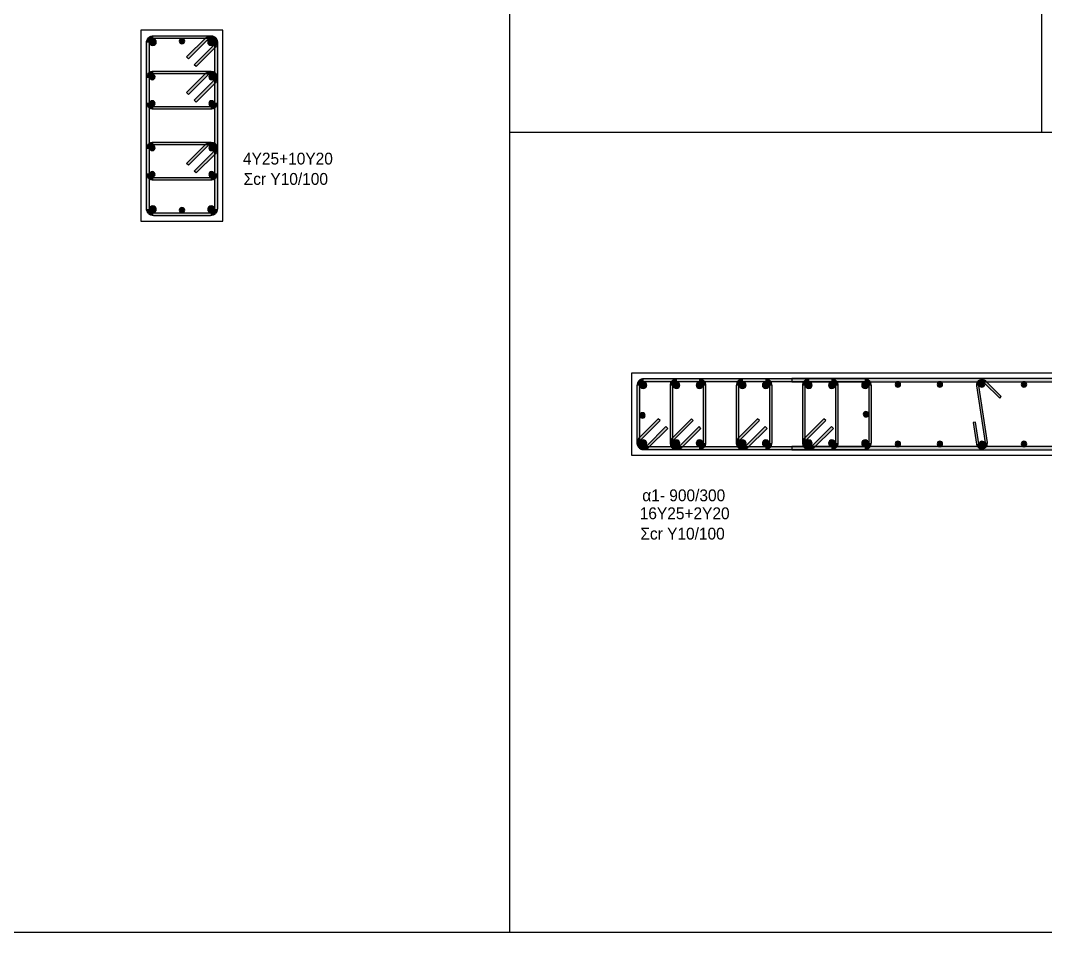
# Model space of a CAD drawing. Header units: millimetres. Extents: x -2171 to 1563, y -1758 to -1505.
# Drawn here: x -1226.59 to -1207.79, y -1630.29 to -1613.57 of the extents above; entities that cross this region are included whole.
import ezdxf

# ---------------------------------------------------------------- set-up
doc = ezdxf.new("R2010")
doc.units = ezdxf.units.MM
for name, color, linetype in [('-S_TEXT', 3, 'Continuous'), ('Col_Det', 7, 'Continuous'), ('Col_Det_Fill', 7, 'Continuous'), ('Geo_Col_Pro_1', 7, 'Continuous')]:
    doc.layers.add(name, color=color, linetype=linetype)
doc.styles.add('S1Arl22_b_934_161', font='arial.ttf', dxfattribs={"width": 0.933629, "height": 0.002175})

msp = doc.modelspace()

# ---------------------------------------------------------------- hatches: boundary and pattern name
at = {"layer": 'Col_Det_Fill'}
for color, points in [(252, [(-1224.2282, -1613.9779), (-1224.2782, -1613.9779, -0.4142136), (-1224.1532, -1613.8529), (-1224.1532, -1613.9029, 0.4142136)]), (252, [(-1224.2282, -1617.0279), (-1224.2782, -1617.0279), (-1224.2782, -1613.9779), (-1224.2282, -1613.9779)]), (12, [(-1224.0995, -1613.9691, 0.4142136), (-1224.162, -1613.9066, 0.4142136), (-1224.2245, -1613.9691, 0.4142136), (-1224.162, -1614.0316, 0.4142136)]), (252, [(-1224.1532, -1613.9029), (-1224.1532, -1613.8529), (-1223.1032, -1613.8529), (-1223.1032, -1613.9029)]), (12, [(-1223.5782, -1613.9529, 0.4142136), (-1223.6282, -1613.9029, 0.4142136), (-1223.6782, -1613.9529, 0.4142136), (-1223.6282, -1614.0029, 0.4142136)]), (252, [(-1223.5098, -1614.2784), (-1223.5451, -1614.2431), (-1223.1916, -1613.8895), (-1223.1562, -1613.9249)]), (252, [(-1223.1562, -1613.9249), (-1223.1916, -1613.8895, -0.6681786), (-1222.9782, -1613.9779), (-1223.0282, -1613.9779, 0.6681786)]), (12, [(-1223.0318, -1613.9691, 0.4142136), (-1223.0943, -1613.9066, 0.4142136), (-1223.1568, -1613.9691, 0.4142136), (-1223.0943, -1614.0316, 0.4142136)]), (252, [(-1223.1032, -1613.9029), (-1223.1032, -1613.8529, -0.6681786), (-1223.0148, -1614.0663), (-1223.0501, -1614.031, 0.6681786)]), (252, [(-1223.0282, -1613.9779), (-1222.9782, -1613.9779), (-1222.9782, -1617.0279), (-1223.0282, -1617.0279)]), (252, [(-1223.0501, -1614.031), (-1223.0148, -1614.0663), (-1223.3683, -1614.4199), (-1223.4037, -1614.3845)]), (252, [(-1224.2282, -1614.6279), (-1224.2782, -1614.6279, -0.4142136), (-1224.1532, -1614.5029), (-1224.1532, -1614.5529, 0.4142136)]), (252, [(-1224.1532, -1614.5529), (-1224.1532, -1614.5029), (-1223.1032, -1614.5029), (-1223.1032, -1614.5529)]), (252, [(-1223.5098, -1614.9284), (-1223.5451, -1614.8931), (-1223.1916, -1614.5395), (-1223.1562, -1614.5749)]), (252, [(-1223.1562, -1614.5749), (-1223.1916, -1614.5395, -0.6681786), (-1222.9782, -1614.6279), (-1223.0282, -1614.6279, 0.6681786)]), (252, [(-1223.1032, -1614.5529), (-1223.1032, -1614.5029, -0.6681786), (-1223.0148, -1614.7163), (-1223.0501, -1614.681, 0.6681786)]), (252, [(-1224.2282, -1615.0779), (-1224.2782, -1615.0779), (-1224.2782, -1614.6279), (-1224.2282, -1614.6279)]), (56, [(-1224.1208, -1614.6102, 0.4142136), (-1224.1708, -1614.5602, 0.4142136), (-1224.2208, -1614.6102, 0.4142136), (-1224.1708, -1614.6602, 0.4142136)]), (252, [(-1223.0501, -1614.681), (-1223.0148, -1614.7163), (-1223.3683, -1615.0699), (-1223.4037, -1615.0345)]), (56, [(-1223.0355, -1614.6102, 0.4142136), (-1223.0855, -1614.5602, 0.4142136), (-1223.1355, -1614.6102, 0.4142136), (-1223.0855, -1614.6602, 0.4142136)]), (252, [(-1223.0282, -1614.6279), (-1222.9782, -1614.6279), (-1222.9782, -1615.0779), (-1223.0282, -1615.0779)]), (252, [(-1224.1532, -1615.1529), (-1224.1532, -1615.2029, -0.4142136), (-1224.2782, -1615.0779), (-1224.2282, -1615.0779, 0.4142136)]), (56, [(-1224.1208, -1615.0956, 0.4142136), (-1224.1708, -1615.0456, 0.4142136), (-1224.2208, -1615.0956, 0.4142136), (-1224.1708, -1615.1456, 0.4142136)]), (56, [(-1223.0355, -1615.0956, 0.4142136), (-1223.0855, -1615.0456, 0.4142136), (-1223.1355, -1615.0956, 0.4142136), (-1223.0855, -1615.1456, 0.4142136)]), (252, [(-1223.0282, -1615.0779), (-1222.9782, -1615.0779, -0.4142136), (-1223.1032, -1615.2029), (-1223.1032, -1615.1529, 0.4142136)]), (252, [(-1223.1032, -1615.1529), (-1223.1032, -1615.2029), (-1224.1532, -1615.2029), (-1224.1532, -1615.1529)]), (252, [(-1224.2282, -1615.9279), (-1224.2782, -1615.9279, -0.4142136), (-1224.1532, -1615.8029), (-1224.1532, -1615.8529, 0.4142136)]), (56, [(-1224.1208, -1615.9102, 0.4142136), (-1224.1708, -1615.8602, 0.4142136), (-1224.2208, -1615.9102, 0.4142136), (-1224.1708, -1615.9602, 0.4142136)]), (252, [(-1224.1532, -1615.8529), (-1224.1532, -1615.8029), (-1223.1032, -1615.8029), (-1223.1032, -1615.8529)]), (252, [(-1223.5098, -1616.2284), (-1223.5451, -1616.1931), (-1223.1916, -1615.8395), (-1223.1562, -1615.8749)]), (252, [(-1223.1562, -1615.8749), (-1223.1916, -1615.8395, -0.6681786), (-1222.9782, -1615.9279), (-1223.0282, -1615.9279, 0.6681786)]), (56, [(-1223.0355, -1615.9102, 0.4142136), (-1223.0855, -1615.8602, 0.4142136), (-1223.1355, -1615.9102, 0.4142136), (-1223.0855, -1615.9602, 0.4142136)]), (252, [(-1223.1032, -1615.8529), (-1223.1032, -1615.8029, -0.6681786), (-1223.0148, -1616.0163), (-1223.0501, -1615.981, 0.6681786)]), (252, [(-1224.2282, -1616.3779), (-1224.2782, -1616.3779), (-1224.2782, -1615.9279), (-1224.2282, -1615.9279)]), (252, [(-1223.0501, -1615.981), (-1223.0148, -1616.0163), (-1223.3683, -1616.3699), (-1223.4037, -1616.3345)]), (252, [(-1223.0282, -1615.9279), (-1222.9782, -1615.9279), (-1222.9782, -1616.3779), (-1223.0282, -1616.3779)]), (252, [(-1224.1532, -1616.4529), (-1224.1532, -1616.5029, -0.4142136), (-1224.2782, -1616.3779), (-1224.2282, -1616.3779, 0.4142136)]), (56, [(-1224.1208, -1616.3956, 0.4142136), (-1224.1708, -1616.3456, 0.4142136), (-1224.2208, -1616.3956, 0.4142136), (-1224.1708, -1616.4456, 0.4142136)]), (56, [(-1223.0355, -1616.3956, 0.4142136), (-1223.0855, -1616.3456, 0.4142136), (-1223.1355, -1616.3956, 0.4142136), (-1223.0855, -1616.4456, 0.4142136)]), (252, [(-1223.0282, -1616.3779), (-1222.9782, -1616.3779, -0.4142136), (-1223.1032, -1616.5029), (-1223.1032, -1616.4529, 0.4142136)]), (252, [(-1223.1032, -1616.4529), (-1223.1032, -1616.5029), (-1224.1532, -1616.5029), (-1224.1532, -1616.4529)]), (12, [(-1224.0995, -1617.0368, 0.4142136), (-1224.162, -1616.9743, 0.4142136), (-1224.2245, -1617.0368, 0.4142136), (-1224.162, -1617.0993, 0.4142136)]), (12, [(-1223.0318, -1617.0368, 0.4142136), (-1223.0943, -1616.9743, 0.4142136), (-1223.1568, -1617.0368, 0.4142136), (-1223.0943, -1617.0993, 0.4142136)]), (252, [(-1224.1532, -1617.1029), (-1224.1532, -1617.1529, -0.4142136), (-1224.2782, -1617.0279), (-1224.2282, -1617.0279, 0.4142136)]), (252, [(-1223.1032, -1617.1029), (-1223.1032, -1617.1529), (-1224.1532, -1617.1529), (-1224.1532, -1617.1029)]), (12, [(-1223.5782, -1617.0529, 0.4142136), (-1223.6282, -1617.0029, 0.4142136), (-1223.6782, -1617.0529, 0.4142136), (-1223.6282, -1617.1029, 0.4142136)]), (252, [(-1223.0282, -1617.0279), (-1222.9782, -1617.0279, -0.4142136), (-1223.1032, -1617.1529), (-1223.1032, -1617.1029, 0.4142136)]), (252, [(-1215.1579, -1620.1923), (-1215.1579, -1620.1423, 0.4142136), (-1215.2829, -1620.2673), (-1215.2329, -1620.2673, -0.4142136)]), (252, [(-1211.1079, -1620.1923), (-1211.1079, -1620.1423), (-1215.1579, -1620.1423), (-1215.1579, -1620.1923)]), (252, [(-1214.5507, -1620.1923), (-1214.5507, -1620.1423, 0.4142136), (-1214.6757, -1620.2673), (-1214.6257, -1620.2673, -0.4142136)]), (252, [(-1214.1436, -1620.1923), (-1214.1436, -1620.1423), (-1214.5507, -1620.1423), (-1214.5507, -1620.1923)]), (252, [(-1214.0686, -1620.2673), (-1214.0186, -1620.2673, 0.4142136), (-1214.1436, -1620.1423), (-1214.1436, -1620.1923, -0.4142136)]), (252, [(-1213.3365, -1620.1923), (-1213.3365, -1620.1423, 0.4142136), (-1213.4615, -1620.2673), (-1213.4115, -1620.2673, -0.4142136)]), (252, [(-1212.9293, -1620.1923), (-1212.9293, -1620.1423), (-1213.3365, -1620.1423), (-1213.3365, -1620.1923)]), (252, [(-1212.8543, -1620.2673), (-1212.8043, -1620.2673, 0.4142136), (-1212.9293, -1620.1423), (-1212.9293, -1620.1923, -0.4142136)]), (252, [(-1200.0702, -1620.1973), (-1200.0702, -1620.1373), (-1212.4448, -1620.1373), (-1212.4448, -1620.1973)]), (252, [(-1212.1222, -1620.1923), (-1212.1222, -1620.1423, 0.4142136), (-1212.2472, -1620.2673), (-1212.1972, -1620.2673, -0.4142136)]), (252, [(-1211.715, -1620.1923), (-1211.715, -1620.1423), (-1212.1222, -1620.1423), (-1212.1222, -1620.1923)]), (252, [(-1211.64, -1620.2673), (-1211.59, -1620.2673, 0.4142136), (-1211.715, -1620.1423), (-1211.715, -1620.1923, -0.4142136)]), (252, [(-1211.0329, -1620.2673), (-1210.9829, -1620.2673, 0.4142136), (-1211.1079, -1620.1423), (-1211.1079, -1620.1923, -0.4142136)]), (252, [(-1209.0542, -1620.2723), (-1209.0147, -1620.2663, -0.7238783), (-1208.9129, -1620.2149), (-1208.8846, -1620.1866, 0.7238783)]), (252, [(-1208.8846, -1620.1866), (-1208.9129, -1620.2149), (-1208.6301, -1620.4977), (-1208.6018, -1620.4694)]), (252, [(-1215.2329, -1620.2673), (-1215.2829, -1620.2673), (-1215.2829, -1621.3173), (-1215.2329, -1621.3173)]), (12, [(-1215.2292, -1620.2585, 0.4142136), (-1215.1667, -1620.321, 0.4142136), (-1215.1042, -1620.2585, 0.4142136), (-1215.1667, -1620.196, 0.4142136)]), (252, [(-1214.6257, -1620.2673), (-1214.6757, -1620.2673), (-1214.6757, -1621.3173), (-1214.6257, -1621.3173)]), (56, [(-1214.6221, -1620.2585, 0.4142136), (-1214.5596, -1620.321, 0.4142136), (-1214.4971, -1620.2585, 0.4142136), (-1214.5596, -1620.196, 0.4142136)]), (56, [(-1214.1973, -1620.2585, 0.4142136), (-1214.1348, -1620.321, 0.4142136), (-1214.0723, -1620.2585, 0.4142136), (-1214.1348, -1620.196, 0.4142136)]), (252, [(-1214.0686, -1621.3173), (-1214.0186, -1621.3173), (-1214.0186, -1620.2673), (-1214.0686, -1620.2673)]), (252, [(-1213.4115, -1620.2673), (-1213.4615, -1620.2673), (-1213.4615, -1621.3173), (-1213.4115, -1621.3173)]), (56, [(-1213.4078, -1620.2585, 0.4142136), (-1213.3453, -1620.321, 0.4142136), (-1213.2828, -1620.2585, 0.4142136), (-1213.3453, -1620.196, 0.4142136)]), (56, [(-1212.983, -1620.2585, 0.4142136), (-1212.9205, -1620.321, 0.4142136), (-1212.858, -1620.2585, 0.4142136), (-1212.9205, -1620.196, 0.4142136)]), (252, [(-1212.8543, -1621.3173), (-1212.8043, -1621.3173), (-1212.8043, -1620.2673), (-1212.8543, -1620.2673)]), (252, [(-1212.1972, -1620.2673), (-1212.2472, -1620.2673), (-1212.2472, -1621.3173), (-1212.1972, -1621.3173)]), (56, [(-1212.1935, -1620.2585, 0.4142136), (-1212.131, -1620.321, 0.4142136), (-1212.0685, -1620.2585, 0.4142136), (-1212.131, -1620.196, 0.4142136)]), (56, [(-1211.7687, -1620.2585, 0.4142136), (-1211.7062, -1620.321, 0.4142136), (-1211.6437, -1620.2585, 0.4142136), (-1211.7062, -1620.196, 0.4142136)]), (252, [(-1211.64, -1621.3173), (-1211.59, -1621.3173), (-1211.59, -1620.2673), (-1211.64, -1620.2673)]), (12, [(-1211.1615, -1620.2585, 0.4142136), (-1211.099, -1620.321, 0.4142136), (-1211.0365, -1620.2585, 0.4142136), (-1211.099, -1620.196, 0.4142136)]), (252, [(-1211.0329, -1621.3173), (-1210.9829, -1621.3173), (-1210.9829, -1620.2673), (-1211.0329, -1620.2673)]), (133, [(-1210.547, -1620.2473, 0.4142136), (-1210.497, -1620.2973, 0.4142136), (-1210.447, -1620.2473, 0.4142136), (-1210.497, -1620.1973, 0.4142136)]), (133, [(-1209.7762, -1620.2473, 0.4142136), (-1209.7262, -1620.2973, 0.4142136), (-1209.6762, -1620.2473, 0.4142136), (-1209.7262, -1620.1973, 0.4142136)]), (252, [(-1208.896, -1621.3183), (-1208.8565, -1621.3123), (-1209.0147, -1620.2663), (-1209.0542, -1620.2723)]), (133, [(-1209.0054, -1620.2473, 0.4142136), (-1208.9554, -1620.2973, 0.4142136), (-1208.9054, -1620.2473, 0.4142136), (-1208.9554, -1620.1973, 0.4142136)]), (133, [(-1208.2345, -1620.2473, 0.4142136), (-1208.1845, -1620.2973, 0.4142136), (-1208.1345, -1620.2473, 0.4142136), (-1208.1845, -1620.1973, 0.4142136)]), (133, [(-1211.1329, -1620.7923, 0.4142136), (-1211.0829, -1620.8423, 0.4142136), (-1211.0329, -1620.7923, 0.4142136), (-1211.0829, -1620.7423, 0.4142136)]), (252, [(-1214.8574, -1620.9107), (-1214.8927, -1620.8754), (-1215.2463, -1621.2289), (-1215.2109, -1621.2643)]), (133, [(-1215.2329, -1620.8151, 0.4142136), (-1215.1829, -1620.8651, 0.4142136), (-1215.1329, -1620.8151, 0.4142136), (-1215.1829, -1620.7651, 0.4142136)]), (252, [(-1214.2502, -1620.9107), (-1214.2856, -1620.8754), (-1214.6391, -1621.2289), (-1214.6038, -1621.2643)]), (252, [(-1213.0359, -1620.9107), (-1213.0713, -1620.8754), (-1213.4248, -1621.2289), (-1213.3895, -1621.2643)]), (252, [(-1211.8217, -1620.9107), (-1211.857, -1620.8754), (-1212.2106, -1621.2289), (-1212.1752, -1621.2643)]), (252, [(-1215.1049, -1621.3703), (-1215.0695, -1621.4057), (-1214.7159, -1621.0521), (-1214.7513, -1621.0168)]), (252, [(-1214.4977, -1621.3703), (-1214.4624, -1621.4057), (-1214.1088, -1621.0521), (-1214.1442, -1621.0168)]), (252, [(-1213.2834, -1621.3703), (-1213.2481, -1621.4057), (-1212.8945, -1621.0521), (-1212.9299, -1621.0168)]), (252, [(-1212.0691, -1621.3703), (-1212.0338, -1621.4057), (-1211.6802, -1621.0521), (-1211.7156, -1621.0168)]), (252, [(-1209.0745, -1620.9408), (-1209.114, -1620.9467), (-1209.0542, -1621.3423), (-1209.0147, -1621.3363)]), (252, [(-1215.2109, -1621.2643), (-1215.2463, -1621.2289, 0.6681786), (-1215.1579, -1621.4423), (-1215.1579, -1621.3923, -0.6681786)]), (12, [(-1215.2292, -1621.3261, 0.4142136), (-1215.1667, -1621.3886, 0.4142136), (-1215.1042, -1621.3261, 0.4142136), (-1215.1667, -1621.2636, 0.4142136)]), (252, [(-1214.6038, -1621.2643), (-1214.6391, -1621.2289, 0.6681786), (-1214.5507, -1621.4423), (-1214.5507, -1621.3923, -0.6681786)]), (56, [(-1214.6221, -1621.3261, 0.4142136), (-1214.5596, -1621.3886, 0.4142136), (-1214.4971, -1621.3261, 0.4142136), (-1214.5596, -1621.2636, 0.4142136)]), (56, [(-1214.1973, -1621.3261, 0.4142136), (-1214.1348, -1621.3886, 0.4142136), (-1214.0723, -1621.3261, 0.4142136), (-1214.1348, -1621.2636, 0.4142136)]), (252, [(-1213.3895, -1621.2643), (-1213.4248, -1621.2289, 0.6681786), (-1213.3365, -1621.4423), (-1213.3365, -1621.3923, -0.6681786)]), (56, [(-1213.4078, -1621.3261, 0.4142136), (-1213.3453, -1621.3886, 0.4142136), (-1213.2828, -1621.3261, 0.4142136), (-1213.3453, -1621.2636, 0.4142136)]), (56, [(-1212.983, -1621.3261, 0.4142136), (-1212.9205, -1621.3886, 0.4142136), (-1212.858, -1621.3261, 0.4142136), (-1212.9205, -1621.2636, 0.4142136)]), (252, [(-1212.1752, -1621.2643), (-1212.2106, -1621.2289, 0.6681786), (-1212.1222, -1621.4423), (-1212.1222, -1621.3923, -0.6681786)]), (56, [(-1212.1935, -1621.3261, 0.4142136), (-1212.131, -1621.3886, 0.4142136), (-1212.0685, -1621.3261, 0.4142136), (-1212.131, -1621.2636, 0.4142136)]), (56, [(-1211.7687, -1621.3261, 0.4142136), (-1211.7062, -1621.3886, 0.4142136), (-1211.6437, -1621.3261, 0.4142136), (-1211.7062, -1621.2636, 0.4142136)]), (12, [(-1211.1615, -1621.3261, 0.4142136), (-1211.099, -1621.3886, 0.4142136), (-1211.0365, -1621.3261, 0.4142136), (-1211.099, -1621.2636, 0.4142136)]), (133, [(-1210.547, -1621.3373, 0.4142136), (-1210.497, -1621.3873, 0.4142136), (-1210.447, -1621.3373, 0.4142136), (-1210.497, -1621.2873, 0.4142136)]), (133, [(-1209.7762, -1621.3373, 0.4142136), (-1209.7262, -1621.3873, 0.4142136), (-1209.6762, -1621.3373, 0.4142136), (-1209.7262, -1621.2873, 0.4142136)]), (252, [(-1209.0147, -1621.3363), (-1209.0542, -1621.3423, 1), (-1208.8565, -1621.3123), (-1208.896, -1621.3183, -1)]), (133, [(-1209.0054, -1621.3373, 0.4142136), (-1208.9554, -1621.3873, 0.4142136), (-1208.9054, -1621.3373, 0.4142136), (-1208.9554, -1621.2873, 0.4142136)]), (133, [(-1208.2345, -1621.3373, 0.4142136), (-1208.1845, -1621.3873, 0.4142136), (-1208.1345, -1621.3373, 0.4142136), (-1208.1845, -1621.2873, 0.4142136)]), (252, [(-1215.2329, -1621.3173), (-1215.2829, -1621.3173, 0.6681786), (-1215.0695, -1621.4057), (-1215.1049, -1621.3703, -0.6681786)]), (252, [(-1215.1579, -1621.3923), (-1215.1579, -1621.4423), (-1211.1079, -1621.4423), (-1211.1079, -1621.3923)]), (252, [(-1214.6257, -1621.3173), (-1214.6757, -1621.3173, 0.6681786), (-1214.4624, -1621.4057), (-1214.4977, -1621.3703, -0.6681786)]), (252, [(-1214.5507, -1621.3923), (-1214.5507, -1621.4423), (-1214.1436, -1621.4423), (-1214.1436, -1621.3923)]), (252, [(-1214.1436, -1621.3923), (-1214.1436, -1621.4423, 0.4142136), (-1214.0186, -1621.3173), (-1214.0686, -1621.3173, -0.4142136)]), (252, [(-1213.4115, -1621.3173), (-1213.4615, -1621.3173, 0.6681786), (-1213.2481, -1621.4057), (-1213.2834, -1621.3703, -0.6681786)]), (252, [(-1213.3365, -1621.3923), (-1213.3365, -1621.4423), (-1212.9293, -1621.4423), (-1212.9293, -1621.3923)]), (252, [(-1212.9293, -1621.3923), (-1212.9293, -1621.4423, 0.4142136), (-1212.8043, -1621.3173), (-1212.8543, -1621.3173, -0.4142136)]), (252, [(-1212.4448, -1621.3873), (-1212.4448, -1621.4473), (-1200.0702, -1621.4473), (-1200.0702, -1621.3873)]), (252, [(-1212.1972, -1621.3173), (-1212.2472, -1621.3173, 0.6681786), (-1212.0338, -1621.4057), (-1212.0691, -1621.3703, -0.6681786)]), (252, [(-1212.1222, -1621.3923), (-1212.1222, -1621.4423), (-1211.715, -1621.4423), (-1211.715, -1621.3923)]), (252, [(-1211.715, -1621.3923), (-1211.715, -1621.4423, 0.4142136), (-1211.59, -1621.3173), (-1211.64, -1621.3173, -0.4142136)]), (252, [(-1211.1079, -1621.3923), (-1211.1079, -1621.4423, 0.4142136), (-1210.9829, -1621.3173), (-1211.0329, -1621.3173, -0.4142136)])]:
    msp.add_hatch(color=color, dxfattribs=at).paths.add_polyline_path(points)

# ---------------------------------------------------------------- linework, layer by layer
at = {"layer": '-S_TEXT', "ltscale": 5}
msp.add_lwpolyline([(-1247.144, -1590.2497), (-1188.9965, -1590.2497), (-1188.9965, -1630.2944), (-1247.144, -1630.2944)], close=True, dxfattribs=at)
at = {"layer": 'Col_Det', "color": 7}
for points in [[(-1222.8757, -1613.7504), (-1224.3807, -1613.7504)], [(-1224.3807, -1613.7504), (-1224.3807, -1617.2554)], [(-1222.8757, -1617.2554), (-1222.8757, -1613.7504)], [(-1224.2782, -1617.0279), (-1224.2782, -1613.9779)], [(-1224.2282, -1613.9779), (-1224.2282, -1617.0279)], [(-1224.1532, -1613.8529), (-1223.1032, -1613.8529)], [(-1223.1032, -1613.9029), (-1224.1532, -1613.9029)], [(-1223.5451, -1614.2431), (-1223.1916, -1613.8895)], [(-1223.1562, -1613.9249), (-1223.5098, -1614.2784)], [(-1223.0282, -1617.0279), (-1223.0282, -1613.9779)], [(-1222.9782, -1613.9779), (-1222.9782, -1617.0279)], [(-1223.4037, -1614.3845), (-1223.0501, -1614.031)], [(-1223.0148, -1614.0663), (-1223.3683, -1614.4199)], [(-1223.5098, -1614.2784), (-1223.5451, -1614.2431)], [(-1224.1532, -1614.5029), (-1223.1032, -1614.5029)], [(-1223.5451, -1614.8931), (-1223.1916, -1614.5395)], [(-1223.3683, -1614.4199), (-1223.4037, -1614.3845)], [(-1224.2782, -1615.0779), (-1224.2782, -1614.6279)], [(-1224.2282, -1614.6279), (-1224.2282, -1615.0779)], [(-1223.1032, -1614.5529), (-1224.1532, -1614.5529)], [(-1223.1562, -1614.5749), (-1223.5098, -1614.9284)], [(-1223.4037, -1615.0345), (-1223.0501, -1614.681)], [(-1223.0148, -1614.7163), (-1223.3683, -1615.0699)], [(-1223.0282, -1615.0779), (-1223.0282, -1614.6279)], [(-1222.9782, -1614.6279), (-1222.9782, -1615.0779)], [(-1223.5098, -1614.9284), (-1223.5451, -1614.8931)], [(-1223.3683, -1615.0699), (-1223.4037, -1615.0345)], [(-1224.1532, -1615.1529), (-1223.1032, -1615.1529)], [(-1223.1032, -1615.2029), (-1224.1532, -1615.2029)], [(-1224.1532, -1615.8029), (-1223.1032, -1615.8029)], [(-1223.1032, -1615.8529), (-1224.1532, -1615.8529)], [(-1223.5451, -1616.1931), (-1223.1916, -1615.8395)], [(-1224.2782, -1616.3779), (-1224.2782, -1615.9279)], [(-1224.2282, -1615.9279), (-1224.2282, -1616.3779)], [(-1223.1562, -1615.8749), (-1223.5098, -1616.2284)], [(-1223.4037, -1616.3345), (-1223.0501, -1615.981)], [(-1223.0148, -1616.0163), (-1223.3683, -1616.3699)], [(-1223.0282, -1616.3779), (-1223.0282, -1615.9279)], [(-1222.9782, -1615.9279), (-1222.9782, -1616.3779)], [(-1223.5098, -1616.2284), (-1223.5451, -1616.1931)], [(-1223.3683, -1616.3699), (-1223.4037, -1616.3345)], [(-1224.1532, -1616.4529), (-1223.1032, -1616.4529)], [(-1223.1032, -1616.5029), (-1224.1532, -1616.5029)], [(-1224.1532, -1617.1029), (-1223.1032, -1617.1029)], [(-1223.1032, -1617.1529), (-1224.1532, -1617.1529)], [(-1224.3807, -1617.2554), (-1222.8757, -1617.2554)], [(-1197.1321, -1620.0423), (-1215.3829, -1620.0423)], [(-1215.3829, -1620.0423), (-1215.3829, -1621.5423)], [(-1211.1079, -1620.1423), (-1215.1579, -1620.1423)], [(-1214.1436, -1620.1423), (-1214.5507, -1620.1423)], [(-1212.9293, -1620.1423), (-1213.3365, -1620.1423)], [(-1200.0702, -1620.1373), (-1212.4448, -1620.1373)], [(-1212.4448, -1620.1373), (-1212.4448, -1620.1973)], [(-1211.715, -1620.1423), (-1212.1222, -1620.1423)], [(-1208.6018, -1620.4694), (-1208.8846, -1620.1866)], [(-1215.2829, -1620.2673), (-1215.2829, -1621.3173)], [(-1215.2329, -1621.3173), (-1215.2329, -1620.2673)], [(-1215.1579, -1620.1923), (-1211.1079, -1620.1923)], [(-1214.6757, -1620.2673), (-1214.6757, -1621.3173)], [(-1214.6257, -1621.3173), (-1214.6257, -1620.2673)], [(-1214.5507, -1620.1923), (-1214.1436, -1620.1923)], [(-1214.0686, -1620.2673), (-1214.0686, -1621.3173)], [(-1214.0186, -1621.3173), (-1214.0186, -1620.2673)], [(-1213.4615, -1620.2673), (-1213.4615, -1621.3173)], [(-1213.4115, -1621.3173), (-1213.4115, -1620.2673)], [(-1213.3365, -1620.1923), (-1212.9293, -1620.1923)], [(-1212.8543, -1620.2673), (-1212.8543, -1621.3173)], [(-1212.8043, -1621.3173), (-1212.8043, -1620.2673)], [(-1212.4448, -1620.1973), (-1200.0702, -1620.1973)], [(-1212.2472, -1620.2673), (-1212.2472, -1621.3173)], [(-1212.1972, -1621.3173), (-1212.1972, -1620.2673)], [(-1212.1222, -1620.1923), (-1211.715, -1620.1923)], [(-1211.64, -1620.2673), (-1211.64, -1621.3173)], [(-1211.59, -1621.3173), (-1211.59, -1620.2673)], [(-1211.0329, -1620.2673), (-1211.0329, -1621.3173)], [(-1210.9829, -1621.3173), (-1210.9829, -1620.2673)], [(-1209.0542, -1620.2723), (-1208.896, -1621.3183)], [(-1208.8565, -1621.3123), (-1209.0147, -1620.2663)], [(-1208.9129, -1620.2149), (-1208.6301, -1620.4977)], [(-1208.6301, -1620.4977), (-1208.6018, -1620.4694)], [(-1214.8927, -1620.8754), (-1215.2463, -1621.2289)], [(-1215.2109, -1621.2643), (-1214.8574, -1620.9107)], [(-1214.8574, -1620.9107), (-1214.8927, -1620.8754)], [(-1214.2856, -1620.8754), (-1214.6391, -1621.2289)], [(-1214.6038, -1621.2643), (-1214.2502, -1620.9107)], [(-1214.2502, -1620.9107), (-1214.2856, -1620.8754)], [(-1213.0713, -1620.8754), (-1213.4248, -1621.2289)], [(-1213.3895, -1621.2643), (-1213.0359, -1620.9107)], [(-1213.0359, -1620.9107), (-1213.0713, -1620.8754)], [(-1211.857, -1620.8754), (-1212.2106, -1621.2289)], [(-1212.1752, -1621.2643), (-1211.8217, -1620.9107)], [(-1211.8217, -1620.9107), (-1211.857, -1620.8754)], [(-1214.7513, -1621.0168), (-1215.1049, -1621.3703)], [(-1215.0695, -1621.4057), (-1214.7159, -1621.0521)], [(-1214.7159, -1621.0521), (-1214.7513, -1621.0168)], [(-1214.1442, -1621.0168), (-1214.4977, -1621.3703)], [(-1214.4624, -1621.4057), (-1214.1088, -1621.0521)], [(-1214.1088, -1621.0521), (-1214.1442, -1621.0168)], [(-1212.9299, -1621.0168), (-1213.2834, -1621.3703)], [(-1213.2481, -1621.4057), (-1212.8945, -1621.0521)], [(-1212.8945, -1621.0521), (-1212.9299, -1621.0168)], [(-1211.7156, -1621.0168), (-1212.0691, -1621.3703)], [(-1212.0338, -1621.4057), (-1211.6802, -1621.0521)], [(-1211.6802, -1621.0521), (-1211.7156, -1621.0168)], [(-1209.0745, -1620.9408), (-1209.114, -1620.9467)], [(-1209.114, -1620.9467), (-1209.0542, -1621.3423)], [(-1209.0147, -1621.3363), (-1209.0745, -1620.9408)], [(-1211.1079, -1621.3923), (-1215.1579, -1621.3923)], [(-1215.1579, -1621.4423), (-1211.1079, -1621.4423)], [(-1214.1436, -1621.3923), (-1214.5507, -1621.3923)], [(-1214.5507, -1621.4423), (-1214.1436, -1621.4423)], [(-1212.9293, -1621.3923), (-1213.3365, -1621.3923)], [(-1213.3365, -1621.4423), (-1212.9293, -1621.4423)], [(-1212.4448, -1621.3873), (-1212.4448, -1621.4473)], [(-1200.0702, -1621.3873), (-1212.4448, -1621.3873)], [(-1212.4448, -1621.4473), (-1200.0702, -1621.4473)], [(-1211.715, -1621.3923), (-1212.1222, -1621.3923)], [(-1212.1222, -1621.4423), (-1211.715, -1621.4423)], [(-1215.3829, -1621.5423), (-1197.1321, -1621.5423)]]:
    msp.add_lwpolyline(points, dxfattribs=at)
for points in [[(-1224.2782, -1613.9779, -0.4142136), (-1224.1532, -1613.8529)], [(-1224.1532, -1613.9029, 0.4142136), (-1224.2282, -1613.9779, 0.4142136)], [(-1224.162, -1613.9066, 0.4142136), (-1224.2245, -1613.9691, 0.4142136)], [(-1224.2245, -1613.9691, 0.4142136), (-1224.162, -1614.0316, 0.4142136)], [(-1224.0995, -1613.9691, 0.4142136), (-1224.162, -1613.9066, 0.4142136)], [(-1224.162, -1614.0316, 0.4142136), (-1224.0995, -1613.9691, 0.4142136)], [(-1223.6282, -1613.9029, 0.4142136), (-1223.6782, -1613.9529, 0.4142136)], [(-1223.6782, -1613.9529, 0.4142136), (-1223.6282, -1614.0029, 0.4142136)], [(-1223.5782, -1613.9529, 0.4142136), (-1223.6282, -1613.9029, 0.4142136)], [(-1223.6282, -1614.0029, 0.4142136), (-1223.5782, -1613.9529, 0.4142136)], [(-1223.1916, -1613.8895, -0.6681786), (-1222.9782, -1613.9779)], [(-1223.0943, -1613.9066, 0.4142136), (-1223.1568, -1613.9691, 0.4142136)], [(-1223.1568, -1613.9691, 0.4142136), (-1223.0943, -1614.0316, 0.4142136)], [(-1223.0282, -1613.9779, 0.6681786), (-1223.1562, -1613.9249, 0.6681786)], [(-1223.1032, -1613.8529, -0.6681786), (-1223.0148, -1614.0663)], [(-1223.0501, -1614.031, 0.6681786), (-1223.1032, -1613.9029, 0.6681786)], [(-1223.0318, -1613.9691, 0.4142136), (-1223.0943, -1613.9066, 0.4142136)], [(-1223.0943, -1614.0316, 0.4142136), (-1223.0318, -1613.9691, 0.4142136)], [(-1224.2782, -1614.6279, -0.4142136), (-1224.1532, -1614.5029)], [(-1223.1916, -1614.5395, -0.6681786), (-1222.9782, -1614.6279)], [(-1223.1032, -1614.5029, -0.6681786), (-1223.0148, -1614.7163)], [(-1224.1532, -1614.5529, 0.4142136), (-1224.2282, -1614.6279, 0.4142136)], [(-1224.1708, -1614.5602, 0.4142136), (-1224.2208, -1614.6102, 0.4142136)], [(-1224.2208, -1614.6102, 0.4142136), (-1224.1708, -1614.6602, 0.4142136)], [(-1224.1208, -1614.6102, 0.4142136), (-1224.1708, -1614.5602, 0.4142136)], [(-1224.1708, -1614.6602, 0.4142136), (-1224.1208, -1614.6102, 0.4142136)], [(-1223.0282, -1614.6279, 0.6681786), (-1223.1562, -1614.5749, 0.6681786)], [(-1223.0855, -1614.5602, 0.4142136), (-1223.1355, -1614.6102, 0.4142136)], [(-1223.1355, -1614.6102, 0.4142136), (-1223.0855, -1614.6602, 0.4142136)], [(-1223.0501, -1614.681, 0.6681786), (-1223.1032, -1614.5529, 0.6681786)], [(-1223.0355, -1614.6102, 0.4142136), (-1223.0855, -1614.5602, 0.4142136)], [(-1223.0855, -1614.6602, 0.4142136), (-1223.0355, -1614.6102, 0.4142136)], [(-1224.1532, -1615.2029, -0.4142136), (-1224.2782, -1615.0779)], [(-1224.2282, -1615.0779, 0.4142136), (-1224.1532, -1615.1529, 0.4142136)], [(-1224.1708, -1615.0456, 0.4142136), (-1224.2208, -1615.0956, 0.4142136)], [(-1224.2208, -1615.0956, 0.4142136), (-1224.1708, -1615.1456, 0.4142136)], [(-1224.1208, -1615.0956, 0.4142136), (-1224.1708, -1615.0456, 0.4142136)], [(-1224.1708, -1615.1456, 0.4142136), (-1224.1208, -1615.0956, 0.4142136)], [(-1223.0855, -1615.0456, 0.4142136), (-1223.1355, -1615.0956, 0.4142136)], [(-1223.1355, -1615.0956, 0.4142136), (-1223.0855, -1615.1456, 0.4142136)], [(-1222.9782, -1615.0779, -0.4142136), (-1223.1032, -1615.2029)], [(-1223.1032, -1615.1529, 0.4142136), (-1223.0282, -1615.0779, 0.4142136)], [(-1223.0355, -1615.0956, 0.4142136), (-1223.0855, -1615.0456, 0.4142136)], [(-1223.0855, -1615.1456, 0.4142136), (-1223.0355, -1615.0956, 0.4142136)], [(-1224.2782, -1615.9279, -0.4142136), (-1224.1532, -1615.8029)], [(-1224.1532, -1615.8529, 0.4142136), (-1224.2282, -1615.9279, 0.4142136)], [(-1224.1708, -1615.8602, 0.4142136), (-1224.2208, -1615.9102, 0.4142136)], [(-1224.1208, -1615.9102, 0.4142136), (-1224.1708, -1615.8602, 0.4142136)], [(-1223.1916, -1615.8395, -0.6681786), (-1222.9782, -1615.9279)], [(-1223.0282, -1615.9279, 0.6681786), (-1223.1562, -1615.8749, 0.6681786)], [(-1223.0855, -1615.8602, 0.4142136), (-1223.1355, -1615.9102, 0.4142136)], [(-1223.1032, -1615.8029, -0.6681786), (-1223.0148, -1616.0163)], [(-1223.0501, -1615.981, 0.6681786), (-1223.1032, -1615.8529, 0.6681786)], [(-1223.0355, -1615.9102, 0.4142136), (-1223.0855, -1615.8602, 0.4142136)], [(-1224.2208, -1615.9102, 0.4142136), (-1224.1708, -1615.9602, 0.4142136)], [(-1224.1708, -1615.9602, 0.4142136), (-1224.1208, -1615.9102, 0.4142136)], [(-1223.1355, -1615.9102, 0.4142136), (-1223.0855, -1615.9602, 0.4142136)], [(-1223.0855, -1615.9602, 0.4142136), (-1223.0355, -1615.9102, 0.4142136)], [(-1224.1532, -1616.5029, -0.4142136), (-1224.2782, -1616.3779)], [(-1224.2282, -1616.3779, 0.4142136), (-1224.1532, -1616.4529, 0.4142136)], [(-1224.1708, -1616.3456, 0.4142136), (-1224.2208, -1616.3956, 0.4142136)], [(-1224.2208, -1616.3956, 0.4142136), (-1224.1708, -1616.4456, 0.4142136)], [(-1224.1208, -1616.3956, 0.4142136), (-1224.1708, -1616.3456, 0.4142136)], [(-1224.1708, -1616.4456, 0.4142136), (-1224.1208, -1616.3956, 0.4142136)], [(-1223.0855, -1616.3456, 0.4142136), (-1223.1355, -1616.3956, 0.4142136)], [(-1223.1355, -1616.3956, 0.4142136), (-1223.0855, -1616.4456, 0.4142136)], [(-1222.9782, -1616.3779, -0.4142136), (-1223.1032, -1616.5029)], [(-1223.1032, -1616.4529, 0.4142136), (-1223.0282, -1616.3779, 0.4142136)], [(-1223.0355, -1616.3956, 0.4142136), (-1223.0855, -1616.3456, 0.4142136)], [(-1223.0855, -1616.4456, 0.4142136), (-1223.0355, -1616.3956, 0.4142136)], [(-1224.162, -1616.9743, 0.4142136), (-1224.2245, -1617.0368, 0.4142136)], [(-1224.0995, -1617.0368, 0.4142136), (-1224.162, -1616.9743, 0.4142136)], [(-1223.0943, -1616.9743, 0.4142136), (-1223.1568, -1617.0368, 0.4142136)], [(-1223.0318, -1617.0368, 0.4142136), (-1223.0943, -1616.9743, 0.4142136)], [(-1224.1532, -1617.1529, -0.4142136), (-1224.2782, -1617.0279)], [(-1224.2282, -1617.0279, 0.4142136), (-1224.1532, -1617.1029, 0.4142136)], [(-1224.2245, -1617.0368, 0.4142136), (-1224.162, -1617.0993, 0.4142136)], [(-1224.162, -1617.0993, 0.4142136), (-1224.0995, -1617.0368, 0.4142136)], [(-1223.6282, -1617.0029, 0.4142136), (-1223.6782, -1617.0529, 0.4142136)], [(-1223.6782, -1617.0529, 0.4142136), (-1223.6282, -1617.1029, 0.4142136)], [(-1223.5782, -1617.0529, 0.4142136), (-1223.6282, -1617.0029, 0.4142136)], [(-1223.6282, -1617.1029, 0.4142136), (-1223.5782, -1617.0529, 0.4142136)], [(-1223.1568, -1617.0368, 0.4142136), (-1223.0943, -1617.0993, 0.4142136)], [(-1222.9782, -1617.0279, -0.4142136), (-1223.1032, -1617.1529)], [(-1223.1032, -1617.1029, 0.4142136), (-1223.0282, -1617.0279, 0.4142136)], [(-1223.0943, -1617.0993, 0.4142136), (-1223.0318, -1617.0368, 0.4142136)], [(-1215.1579, -1620.1423, 0.4142136), (-1215.2829, -1620.2673)], [(-1214.5507, -1620.1423, 0.4142136), (-1214.6757, -1620.2673)], [(-1214.0186, -1620.2673, 0.4142136), (-1214.1436, -1620.1423)], [(-1213.3365, -1620.1423, 0.4142136), (-1213.4615, -1620.2673)], [(-1212.8043, -1620.2673, 0.4142136), (-1212.9293, -1620.1423)], [(-1212.1222, -1620.1423, 0.4142136), (-1212.2472, -1620.2673)], [(-1211.59, -1620.2673, 0.4142136), (-1211.715, -1620.1423)], [(-1210.9829, -1620.2673, 0.4142136), (-1211.1079, -1620.1423)], [(-1208.8846, -1620.1866, 0.7238783), (-1209.0542, -1620.2723, 0.7238783)], [(-1215.2329, -1620.2673, -0.4142136), (-1215.1579, -1620.1923, -0.4142136)], [(-1215.1667, -1620.196, 0.4142136), (-1215.2292, -1620.2585, 0.4142136)], [(-1215.2292, -1620.2585, 0.4142136), (-1215.1667, -1620.321, 0.4142136)], [(-1215.1042, -1620.2585, 0.4142136), (-1215.1667, -1620.196, 0.4142136)], [(-1215.1667, -1620.321, 0.4142136), (-1215.1042, -1620.2585, 0.4142136)], [(-1214.6257, -1620.2673, -0.4142136), (-1214.5507, -1620.1923, -0.4142136)], [(-1214.5596, -1620.196, 0.4142136), (-1214.6221, -1620.2585, 0.4142136)], [(-1214.6221, -1620.2585, 0.4142136), (-1214.5596, -1620.321, 0.4142136)], [(-1214.4971, -1620.2585, 0.4142136), (-1214.5596, -1620.196, 0.4142136)], [(-1214.5596, -1620.321, 0.4142136), (-1214.4971, -1620.2585, 0.4142136)], [(-1214.1348, -1620.196, 0.4142136), (-1214.1973, -1620.2585, 0.4142136)], [(-1214.1973, -1620.2585, 0.4142136), (-1214.1348, -1620.321, 0.4142136)], [(-1214.1436, -1620.1923, -0.4142136), (-1214.0686, -1620.2673, -0.4142136)], [(-1214.0723, -1620.2585, 0.4142136), (-1214.1348, -1620.196, 0.4142136)], [(-1214.1348, -1620.321, 0.4142136), (-1214.0723, -1620.2585, 0.4142136)], [(-1213.4115, -1620.2673, -0.4142136), (-1213.3365, -1620.1923, -0.4142136)], [(-1213.3453, -1620.196, 0.4142136), (-1213.4078, -1620.2585, 0.4142136)], [(-1213.4078, -1620.2585, 0.4142136), (-1213.3453, -1620.321, 0.4142136)], [(-1213.2828, -1620.2585, 0.4142136), (-1213.3453, -1620.196, 0.4142136)], [(-1213.3453, -1620.321, 0.4142136), (-1213.2828, -1620.2585, 0.4142136)], [(-1212.9205, -1620.196, 0.4142136), (-1212.983, -1620.2585, 0.4142136)], [(-1212.983, -1620.2585, 0.4142136), (-1212.9205, -1620.321, 0.4142136)], [(-1212.9293, -1620.1923, -0.4142136), (-1212.8543, -1620.2673, -0.4142136)], [(-1212.858, -1620.2585, 0.4142136), (-1212.9205, -1620.196, 0.4142136)], [(-1212.9205, -1620.321, 0.4142136), (-1212.858, -1620.2585, 0.4142136)], [(-1212.1972, -1620.2673, -0.4142136), (-1212.1222, -1620.1923, -0.4142136)], [(-1212.131, -1620.196, 0.4142136), (-1212.1935, -1620.2585, 0.4142136)], [(-1212.1935, -1620.2585, 0.4142136), (-1212.131, -1620.321, 0.4142136)], [(-1212.0685, -1620.2585, 0.4142136), (-1212.131, -1620.196, 0.4142136)], [(-1212.131, -1620.321, 0.4142136), (-1212.0685, -1620.2585, 0.4142136)], [(-1211.7062, -1620.196, 0.4142136), (-1211.7687, -1620.2585, 0.4142136)], [(-1211.7687, -1620.2585, 0.4142136), (-1211.7062, -1620.321, 0.4142136)], [(-1211.715, -1620.1923, -0.4142136), (-1211.64, -1620.2673, -0.4142136)], [(-1211.6437, -1620.2585, 0.4142136), (-1211.7062, -1620.196, 0.4142136)], [(-1211.7062, -1620.321, 0.4142136), (-1211.6437, -1620.2585, 0.4142136)], [(-1211.099, -1620.196, 0.4142136), (-1211.1615, -1620.2585, 0.4142136)], [(-1211.1615, -1620.2585, 0.4142136), (-1211.099, -1620.321, 0.4142136)], [(-1211.1079, -1620.1923, -0.4142136), (-1211.0329, -1620.2673, -0.4142136)], [(-1211.0365, -1620.2585, 0.4142136), (-1211.099, -1620.196, 0.4142136)], [(-1211.099, -1620.321, 0.4142136), (-1211.0365, -1620.2585, 0.4142136)], [(-1210.497, -1620.1973, 0.4142136), (-1210.547, -1620.2473, 0.4142136)], [(-1210.547, -1620.2473, 0.4142136), (-1210.497, -1620.2973, 0.4142136)], [(-1210.447, -1620.2473, 0.4142136), (-1210.497, -1620.1973, 0.4142136)], [(-1210.497, -1620.2973, 0.4142136), (-1210.447, -1620.2473, 0.4142136)], [(-1209.7262, -1620.1973, 0.4142136), (-1209.7762, -1620.2473, 0.4142136)], [(-1209.7762, -1620.2473, 0.4142136), (-1209.7262, -1620.2973, 0.4142136)], [(-1209.6762, -1620.2473, 0.4142136), (-1209.7262, -1620.1973, 0.4142136)], [(-1209.7262, -1620.2973, 0.4142136), (-1209.6762, -1620.2473, 0.4142136)], [(-1209.0147, -1620.2663, -0.7238783), (-1208.9129, -1620.2149)], [(-1208.9554, -1620.1973, 0.4142136), (-1209.0054, -1620.2473, 0.4142136)], [(-1209.0054, -1620.2473, 0.4142136), (-1208.9554, -1620.2973, 0.4142136)], [(-1208.9054, -1620.2473, 0.4142136), (-1208.9554, -1620.1973, 0.4142136)], [(-1208.9554, -1620.2973, 0.4142136), (-1208.9054, -1620.2473, 0.4142136)], [(-1208.1845, -1620.1973, 0.4142136), (-1208.2345, -1620.2473, 0.4142136)], [(-1208.2345, -1620.2473, 0.4142136), (-1208.1845, -1620.2973, 0.4142136)], [(-1208.1345, -1620.2473, 0.4142136), (-1208.1845, -1620.1973, 0.4142136)], [(-1208.1845, -1620.2973, 0.4142136), (-1208.1345, -1620.2473, 0.4142136)], [(-1211.0829, -1620.7423, 0.4142136), (-1211.1329, -1620.7923, 0.4142136)], [(-1211.0329, -1620.7923, 0.4142136), (-1211.0829, -1620.7423, 0.4142136)], [(-1215.1829, -1620.7651, 0.4142136), (-1215.2329, -1620.8151, 0.4142136)], [(-1215.2329, -1620.8151, 0.4142136), (-1215.1829, -1620.8651, 0.4142136)], [(-1215.1329, -1620.8151, 0.4142136), (-1215.1829, -1620.7651, 0.4142136)], [(-1215.1829, -1620.8651, 0.4142136), (-1215.1329, -1620.8151, 0.4142136)], [(-1211.1329, -1620.7923, 0.4142136), (-1211.0829, -1620.8423, 0.4142136)], [(-1211.0829, -1620.8423, 0.4142136), (-1211.0329, -1620.7923, 0.4142136)], [(-1215.2463, -1621.2289, 0.6681786), (-1215.1579, -1621.4423)], [(-1215.1579, -1621.3923, -0.6681786), (-1215.2109, -1621.2643, -0.6681786)], [(-1215.1667, -1621.2636, 0.4142136), (-1215.2292, -1621.3261, 0.4142136)], [(-1215.1042, -1621.3261, 0.4142136), (-1215.1667, -1621.2636, 0.4142136)], [(-1214.6391, -1621.2289, 0.6681786), (-1214.5507, -1621.4423)], [(-1214.5507, -1621.3923, -0.6681786), (-1214.6038, -1621.2643, -0.6681786)], [(-1214.5596, -1621.2636, 0.4142136), (-1214.6221, -1621.3261, 0.4142136)], [(-1214.4971, -1621.3261, 0.4142136), (-1214.5596, -1621.2636, 0.4142136)], [(-1214.1348, -1621.2636, 0.4142136), (-1214.1973, -1621.3261, 0.4142136)], [(-1214.0723, -1621.3261, 0.4142136), (-1214.1348, -1621.2636, 0.4142136)], [(-1213.4248, -1621.2289, 0.6681786), (-1213.3365, -1621.4423)], [(-1213.3365, -1621.3923, -0.6681786), (-1213.3895, -1621.2643, -0.6681786)], [(-1213.3453, -1621.2636, 0.4142136), (-1213.4078, -1621.3261, 0.4142136)], [(-1213.2828, -1621.3261, 0.4142136), (-1213.3453, -1621.2636, 0.4142136)], [(-1212.9205, -1621.2636, 0.4142136), (-1212.983, -1621.3261, 0.4142136)], [(-1212.858, -1621.3261, 0.4142136), (-1212.9205, -1621.2636, 0.4142136)], [(-1212.2106, -1621.2289, 0.6681786), (-1212.1222, -1621.4423)], [(-1212.1222, -1621.3923, -0.6681786), (-1212.1752, -1621.2643, -0.6681786)], [(-1212.131, -1621.2636, 0.4142136), (-1212.1935, -1621.3261, 0.4142136)], [(-1212.0685, -1621.3261, 0.4142136), (-1212.131, -1621.2636, 0.4142136)], [(-1211.7062, -1621.2636, 0.4142136), (-1211.7687, -1621.3261, 0.4142136)], [(-1211.6437, -1621.3261, 0.4142136), (-1211.7062, -1621.2636, 0.4142136)], [(-1211.099, -1621.2636, 0.4142136), (-1211.1615, -1621.3261, 0.4142136)], [(-1211.0365, -1621.3261, 0.4142136), (-1211.099, -1621.2636, 0.4142136)], [(-1210.497, -1621.2873, 0.4142136), (-1210.547, -1621.3373, 0.4142136)], [(-1210.447, -1621.3373, 0.4142136), (-1210.497, -1621.2873, 0.4142136)], [(-1209.7262, -1621.2873, 0.4142136), (-1209.7762, -1621.3373, 0.4142136)], [(-1209.6762, -1621.3373, 0.4142136), (-1209.7262, -1621.2873, 0.4142136)], [(-1209.0542, -1621.3423, 1), (-1208.8565, -1621.3123)], [(-1208.9554, -1621.2873, 0.4142136), (-1209.0054, -1621.3373, 0.4142136)], [(-1208.9054, -1621.3373, 0.4142136), (-1208.9554, -1621.2873, 0.4142136)], [(-1208.1845, -1621.2873, 0.4142136), (-1208.2345, -1621.3373, 0.4142136)], [(-1208.1345, -1621.3373, 0.4142136), (-1208.1845, -1621.2873, 0.4142136)], [(-1215.2829, -1621.3173, 0.6681786), (-1215.0695, -1621.4057)], [(-1215.1049, -1621.3703, -0.6681786), (-1215.2329, -1621.3173, -0.6681786)], [(-1215.2292, -1621.3261, 0.4142136), (-1215.1667, -1621.3886, 0.4142136)], [(-1215.1667, -1621.3886, 0.4142136), (-1215.1042, -1621.3261, 0.4142136)], [(-1214.6757, -1621.3173, 0.6681786), (-1214.4624, -1621.4057)], [(-1214.4977, -1621.3703, -0.6681786), (-1214.6257, -1621.3173, -0.6681786)], [(-1214.6221, -1621.3261, 0.4142136), (-1214.5596, -1621.3886, 0.4142136)], [(-1214.5596, -1621.3886, 0.4142136), (-1214.4971, -1621.3261, 0.4142136)], [(-1214.1973, -1621.3261, 0.4142136), (-1214.1348, -1621.3886, 0.4142136)], [(-1214.1436, -1621.4423, 0.4142136), (-1214.0186, -1621.3173)], [(-1214.0686, -1621.3173, -0.4142136), (-1214.1436, -1621.3923, -0.4142136)], [(-1214.1348, -1621.3886, 0.4142136), (-1214.0723, -1621.3261, 0.4142136)], [(-1213.4615, -1621.3173, 0.6681786), (-1213.2481, -1621.4057)], [(-1213.2834, -1621.3703, -0.6681786), (-1213.4115, -1621.3173, -0.6681786)], [(-1213.4078, -1621.3261, 0.4142136), (-1213.3453, -1621.3886, 0.4142136)], [(-1213.3453, -1621.3886, 0.4142136), (-1213.2828, -1621.3261, 0.4142136)], [(-1212.983, -1621.3261, 0.4142136), (-1212.9205, -1621.3886, 0.4142136)], [(-1212.9293, -1621.4423, 0.4142136), (-1212.8043, -1621.3173)], [(-1212.8543, -1621.3173, -0.4142136), (-1212.9293, -1621.3923, -0.4142136)], [(-1212.9205, -1621.3886, 0.4142136), (-1212.858, -1621.3261, 0.4142136)], [(-1212.2472, -1621.3173, 0.6681786), (-1212.0338, -1621.4057)], [(-1212.0691, -1621.3703, -0.6681786), (-1212.1972, -1621.3173, -0.6681786)], [(-1212.1935, -1621.3261, 0.4142136), (-1212.131, -1621.3886, 0.4142136)], [(-1212.131, -1621.3886, 0.4142136), (-1212.0685, -1621.3261, 0.4142136)], [(-1211.7687, -1621.3261, 0.4142136), (-1211.7062, -1621.3886, 0.4142136)], [(-1211.715, -1621.4423, 0.4142136), (-1211.59, -1621.3173)], [(-1211.64, -1621.3173, -0.4142136), (-1211.715, -1621.3923, -0.4142136)], [(-1211.7062, -1621.3886, 0.4142136), (-1211.6437, -1621.3261, 0.4142136)], [(-1211.1615, -1621.3261, 0.4142136), (-1211.099, -1621.3886, 0.4142136)], [(-1211.1079, -1621.4423, 0.4142136), (-1210.9829, -1621.3173)], [(-1211.0329, -1621.3173, -0.4142136), (-1211.1079, -1621.3923, -0.4142136)], [(-1211.099, -1621.3886, 0.4142136), (-1211.0365, -1621.3261, 0.4142136)], [(-1210.547, -1621.3373, 0.4142136), (-1210.497, -1621.3873, 0.4142136)], [(-1210.497, -1621.3873, 0.4142136), (-1210.447, -1621.3373, 0.4142136)], [(-1209.7762, -1621.3373, 0.4142136), (-1209.7262, -1621.3873, 0.4142136)], [(-1209.7262, -1621.3873, 0.4142136), (-1209.6762, -1621.3373, 0.4142136)], [(-1208.896, -1621.3183, -1), (-1209.0147, -1621.3363, -1)], [(-1209.0054, -1621.3373, 0.4142136), (-1208.9554, -1621.3873, 0.4142136)], [(-1208.9554, -1621.3873, 0.4142136), (-1208.9054, -1621.3373, 0.4142136)], [(-1208.2345, -1621.3373, 0.4142136), (-1208.1845, -1621.3873, 0.4142136)], [(-1208.1845, -1621.3873, 0.4142136), (-1208.1345, -1621.3373, 0.4142136)]]:
    msp.add_lwpolyline(points, format="xyb", dxfattribs=at)
at = {"layer": 'Geo_Col_Pro_1', "color": 4, "linetype": 'Continuous', "ltscale": 0.5}
for p, q in [((-1207.8641, -1590.2497), (-1207.8641, -1615.6192)), ((-1217.6193, -1610.5817), (-1217.6193, -1630.2944)), ((-1217.6193, -1615.6192), (-1196.0163, -1615.6192))]:
    msp.add_line(p, q, dxfattribs=at)

# ---------------------------------------------------------------- texts
at = {"layer": 'Col_Det', "color": 7, "style": 'S1Arl22_b_934_161', "width": 0.933629}
for s, p in [('4Y25+10Y20', (-1222.5088, -1616.2151)), ('Σcr Y10/100', (-1222.4969, -1616.5876)), (' α1- 900/300', (-1215.2637, -1622.3887)), ('16Y25+2Y20', (-1215.2322, -1622.7183)), ('Σcr Y10/100', (-1215.2203, -1623.0908))]:
    msp.add_text(s, height=0.2175, dxfattribs=at).set_placement(p)

doc.saveas('drawing.dxf')
